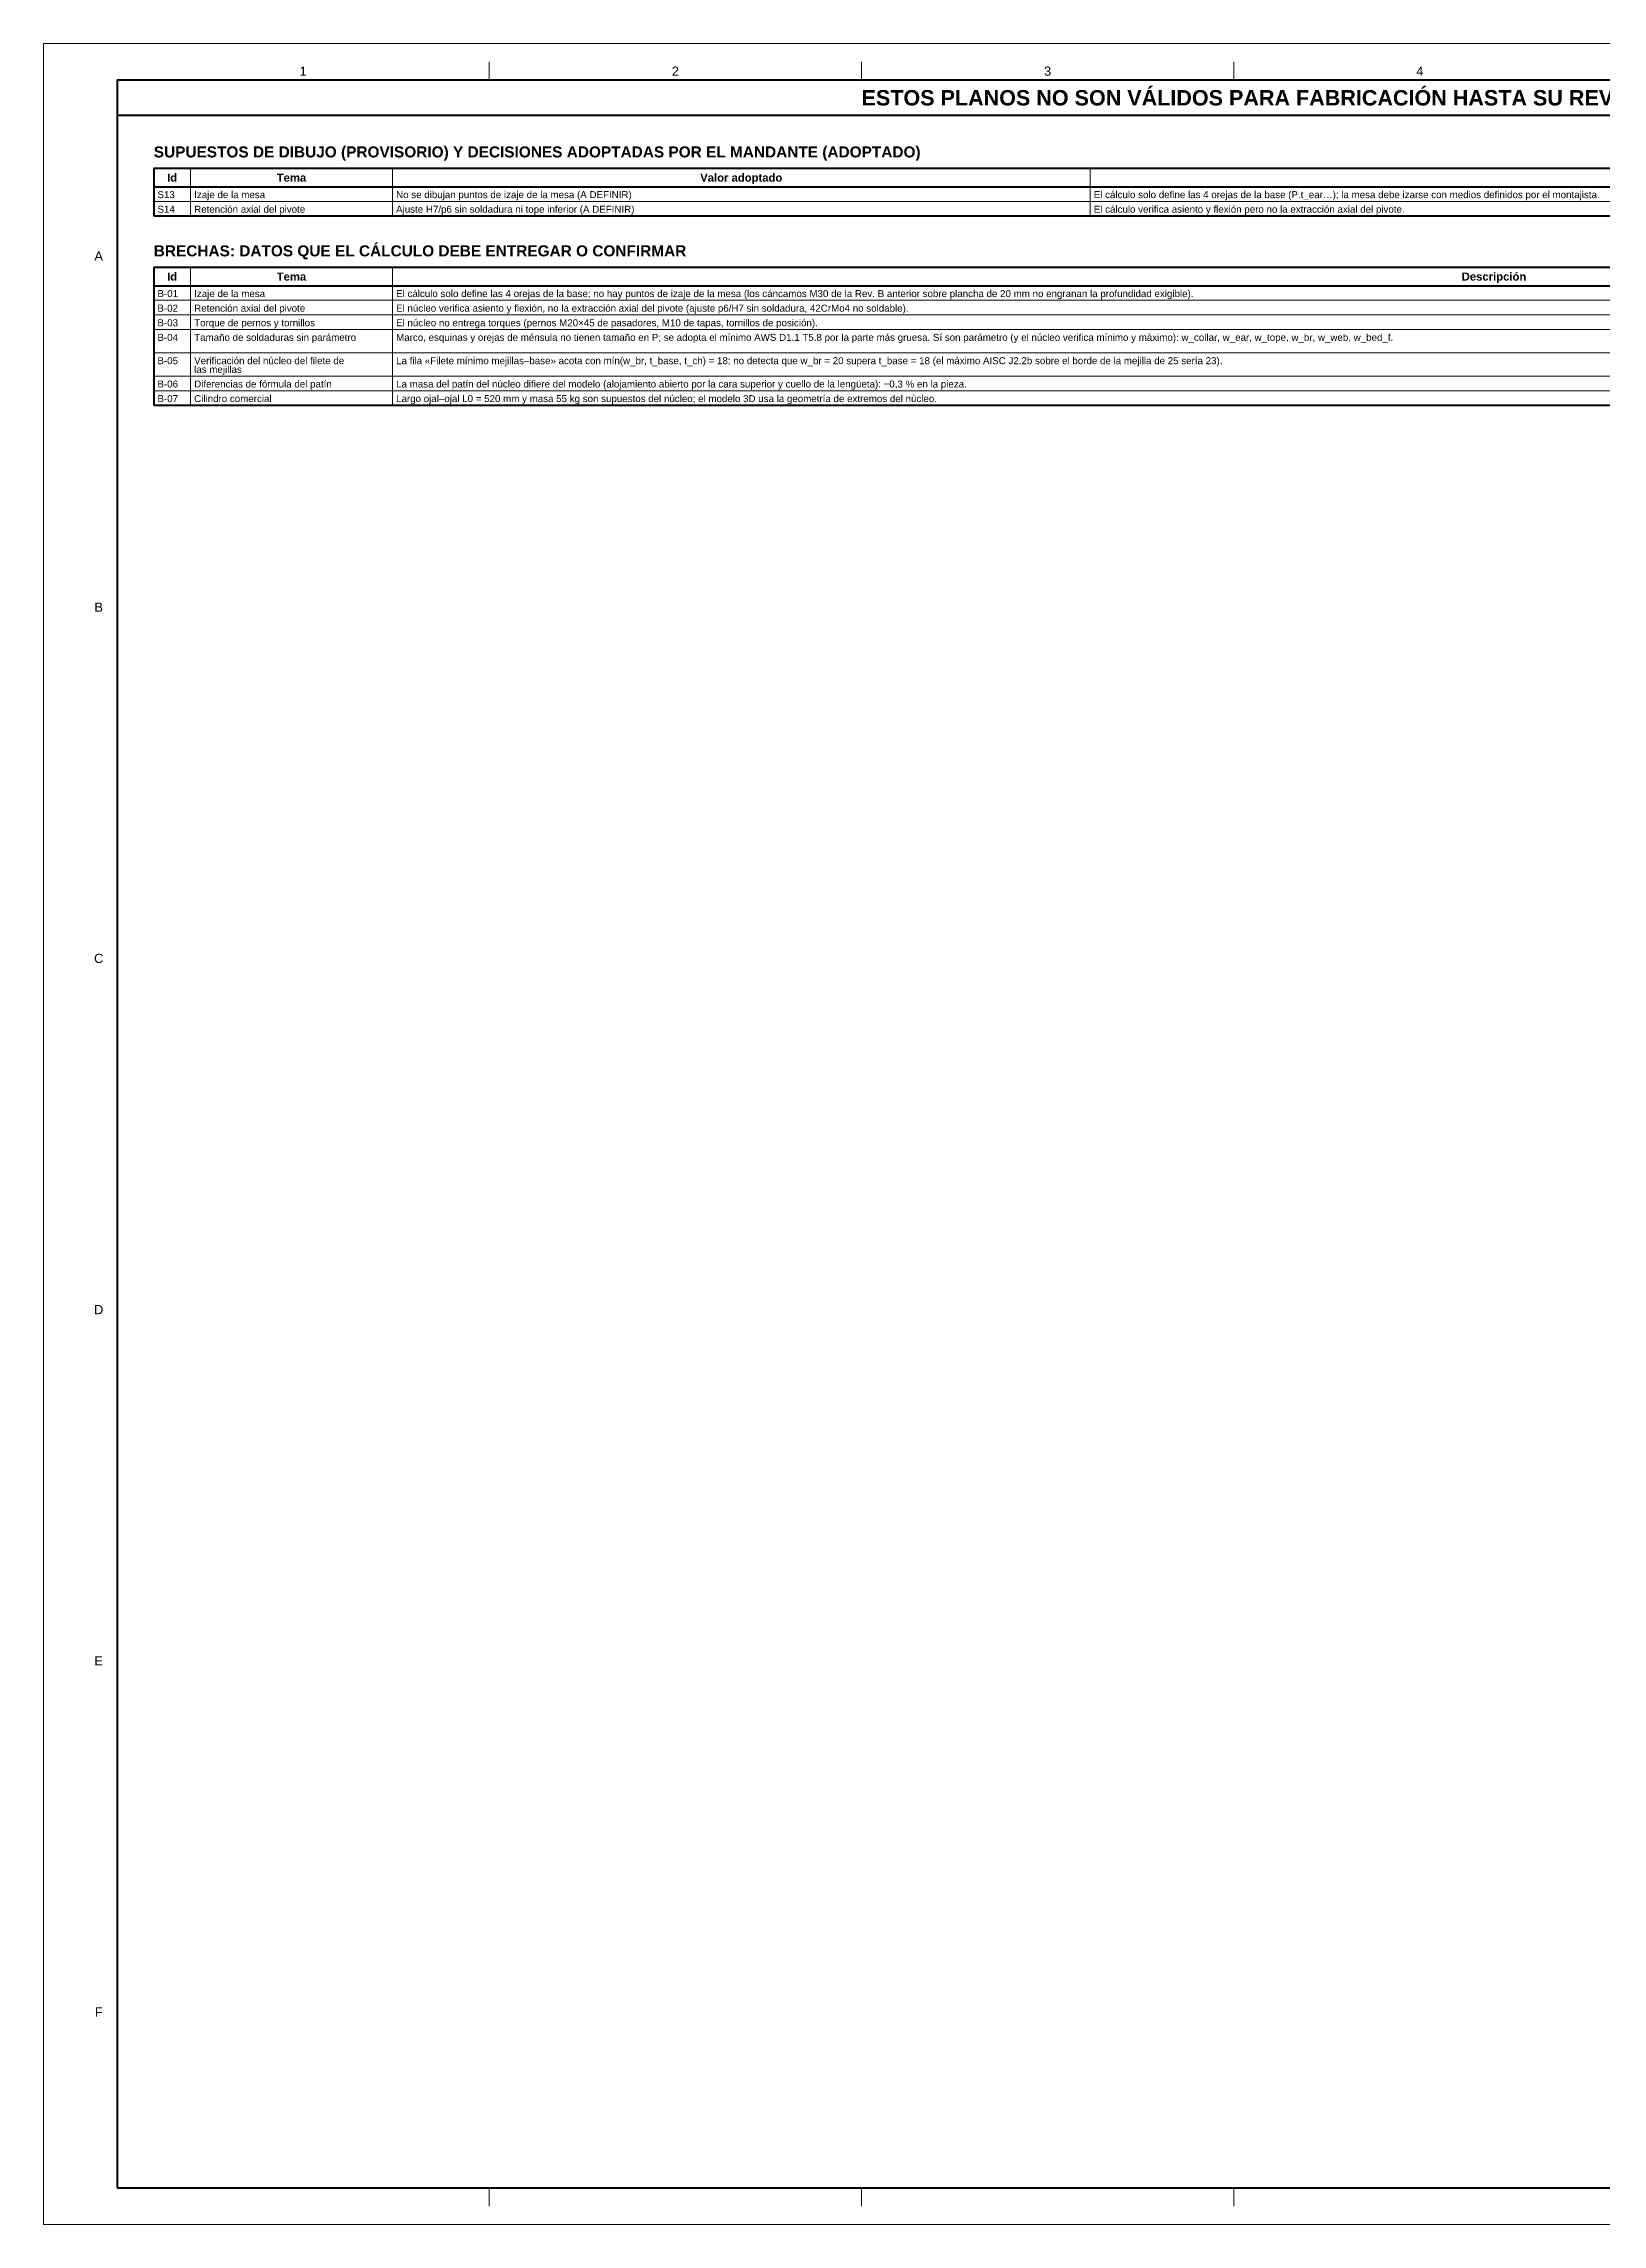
# Model space of a CAD drawing. Header units: millimetres. Extents: x 0 to 841, y 0 to 594.
# Drawn here: x 0 to 425, y 0 to 594 of the extents above; entities that cross this region are included whole.
import ezdxf
from ezdxf.enums import TextEntityAlignment as Align

# ---------------------------------------------------------------- set-up
doc = ezdxf.new("R2010")
doc.units = ezdxf.units.MM
for name, color, linetype, lineweight in [('FINA', 7, 'CONTINUOUS', 18), ('MARCO', 7, 'CONTINUOUS', 70), ('TXT', 7, 'CONTINUOUS', 25), ('VIS', 7, 'CONTINUOUS', 50)]:
    doc.layers.add(name, color=color, linetype=linetype, lineweight=lineweight)
doc.styles.add('STD', font='LiberationSans-Regular.ttf')
doc.styles.add('STDB', font='LiberationSans-Bold.ttf')

msp = doc.modelspace()

# ---------------------------------------------------------------- linework, layer by layer
at = {"layer": 'FINA'}
for p, q in [((121.375, 584), (121.375, 589)), ((222.75, 584), (222.75, 589)), ((324.125, 584), (324.125, 589)), ((40, 560), (40, 547.05)), ((95, 560), (95, 547.05)), ((285, 560), (285, 547.05)), ((30, 555), (805, 555)), ((30, 551.025), (805, 551.025)), ((40, 533.05), (40, 495.475)), ((95, 533.05), (95, 495.475)), ((30, 528.05), (805, 528.05)), ((30, 524.075), (805, 524.075)), ((30, 520.1), (805, 520.1)), ((30, 516.125), (805, 516.125)), ((30, 509.775), (805, 509.775)), ((30, 503.425), (805, 503.425)), ((30, 499.45), (805, 499.45)), ((121.375, 10), (121.375, 5)), ((222.75, 10), (222.75, 5)), ((324.125, 10), (324.125, 5))]:
    msp.add_line(p, q, dxfattribs=at)
msp.add_lwpolyline([(0, 0), (841, 0), (841, 594), (0, 594)], close=True, dxfattribs=at)
at = {"layer": 'MARCO'}
for points in [[(20, 10), (831, 10), (831, 584), (20, 584)], [(20, 574.5), (831, 574.5), (831, 584), (20, 584)]]:
    msp.add_lwpolyline(points, close=True, dxfattribs=at)
at = {"layer": 'VIS'}
for p, q in [((30, 560), (30, 547.05)), ((30, 547.05), (805, 547.05)), ((30, 533.05), (30, 495.475)), ((30, 495.475), (805, 495.475))]:
    msp.add_line(p, q, dxfattribs=at)
for points in [[(30, 555), (805, 555), (805, 560), (30, 560)], [(30, 528.05), (805, 528.05), (805, 533.05), (30, 533.05)]]:
    msp.add_lwpolyline(points, close=True, dxfattribs=at)

# ---------------------------------------------------------------- texts
at = {"layer": 'TXT'}
for s, height, style, p in [('1', 2.5, 'STD', (70.6875, 586.5)), ('2', 2.5, 'STD', (172.0625, 586.5)), ('ESTOS PLANOS NO SON VÁLIDOS PARA FABRICACIÓN HASTA SU REVISIÓN Y APROBACIÓN POR UN INGENIERO CALCULISTA HABILITADO.', 4.2, 'STDB', (425.5, 579.25)), ('3', 2.5, 'STD', (273.4375, 586.5)), ('4', 2.5, 'STD', (374.8125, 586.5)), ('Id', 2.2, 'STDB', (35, 557.5)), ('Tema', 2.2, 'STDB', (67.5, 557.5)), ('Valor adoptado', 2.2, 'STDB', (190, 557.5)), ('A', 2.5, 'STD', (15, 536.1667)), ('Id', 2.2, 'STDB', (35, 530.55)), ('Tema', 2.2, 'STDB', (67.5, 530.55)), ('Descripción', 2.2, 'STDB', (395, 530.55)), ('B', 2.5, 'STD', (15, 440.5)), ('C', 2.5, 'STD', (15, 344.8333)), ('D', 2.5, 'STD', (15, 249.1667)), ('E', 2.5, 'STD', (15, 153.5)), ('F', 2.5, 'STD', (15, 57.8333))]:
    msp.add_text(s, height=height, dxfattribs=dict(at, style=style)).set_placement(p, align=Align.MIDDLE_CENTER)
at = {"layer": 'TXT', "style": 'STDB'}
for s, p in [('SUPUESTOS DE DIBUJO (PROVISORIO) Y DECISIONES ADOPTADAS POR EL MANDANTE (ADOPTADO)', (30, 566)), ('BRECHAS: DATOS QUE EL CÁLCULO DEBE ENTREGAR O CONFIRMAR', (30, 539.05))]:
    msp.add_text(s, height=3, dxfattribs=at).set_placement(p, align=Align.TOP_LEFT)
at = {"layer": 'TXT', "style": 'STD'}
for s, p in [('S13', (31, 552.86)), ('Izaje de la mesa', (41, 552.86)), ('No se dibujan puntos de izaje de la mesa (A DEFINIR)', (96, 552.86)), ('El cálculo solo define las 4 orejas de la base (P.t_ear…); la mesa debe izarse con medios definidos por el montajista.', (286, 552.86)), ('S14', (31, 548.885)), ('Retención axial del pivote', (41, 548.885)), ('Ajuste H7/p6 sin soldadura ni tope inferior (A DEFINIR)', (96, 548.885)), ('El cálculo verifica asiento y flexión pero no la extracción axial del pivote.', (286, 548.885)), ('B-01', (31, 525.91)), ('B-02', (31, 521.935)), ('Retención axial del pivote', (41, 521.935)), ('Izaje de la mesa', (41, 525.91)), ('El cálculo solo define las 4 orejas de la base; no hay puntos de izaje de la mesa (los cáncamos M30 de la Rev. B anterior sobre plancha de 20 mm no engranan la profundidad exigible).', (96, 525.91)), ('El núcleo verifica asiento y flexión, no la extracción axial del pivote (ajuste p6/H7 sin soldadura, 42CrMo4 no soldable).', (96, 521.935)), ('B-03', (31, 517.96)), ('Torque de pernos y tornillos', (41, 517.96)), ('El núcleo no entrega torques (pernos M20×45 de pasadores, M10 de tapas, tornillos de posición).', (96, 517.96)), ('B-04', (31, 513.985)), ('Tamaño de soldaduras sin parámetro', (41, 513.985)), ('Marco, esquinas y orejas de ménsula no tienen tamaño en P; se adopta el mínimo AWS D1.1 T5.8 por la parte más gruesa. Sí son parámetro (y el núcleo verifica mínimo y máximo): w_collar, w_ear, w_tope, w_br, w_web, w_bed_f.', (96, 513.985)), ('B-05', (31, 507.635)), ('Verificación del núcleo del filete de', (41, 507.635)), ('las mejillas', (41, 505.26)), ('La fila «Filete mínimo mejillas–base» acota con mín(w_br, t_base, t_ch) = 18: no detecta que w_br = 20 supera t_base = 18 (el máximo AISC J2.2b sobre el borde de la mejilla de 25 sería 23).', (96, 507.635)), ('B-06', (31, 501.285)), ('Diferencias de fórmula del patín', (41, 501.285)), ('La masa del patín del núcleo difiere del modelo (alojamiento abierto por la cara superior y cuello de la lengüeta): −0,3 % en la pieza.', (96, 501.285)), ('B-07', (31, 497.31)), ('Cilindro comercial', (41, 497.31)), ('Largo ojal–ojal L0 = 520 mm y masa 55 kg son supuestos del núcleo; el modelo 3D usa la geometría de extremos del núcleo.', (96, 497.31))]:
    msp.add_text(s, height=1.9, dxfattribs=at).set_placement(p, align=Align.MIDDLE_LEFT)

doc.saveas('drawing.dxf')
